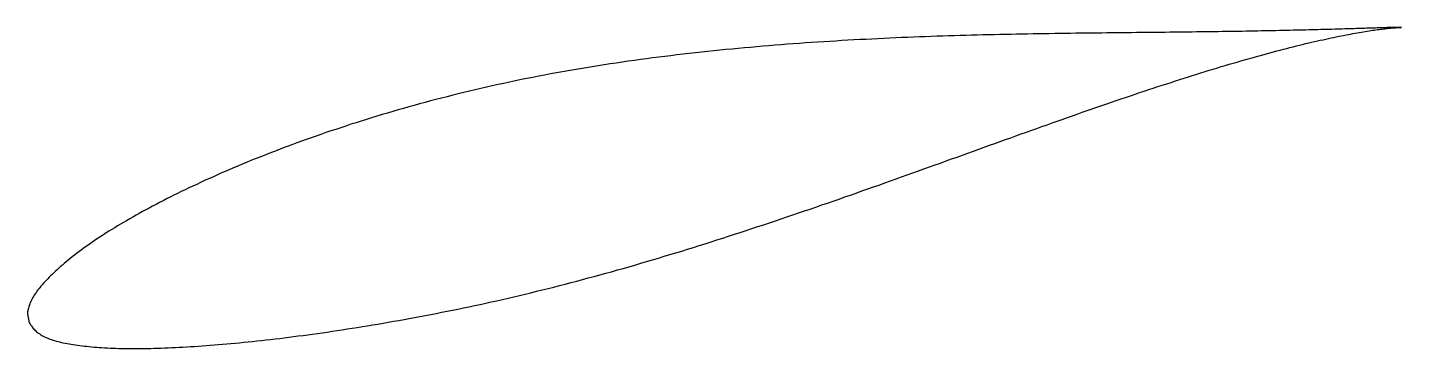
# Model space of a CAD drawing. Header units: metres. Extents: x -40 to 81, y -11 to 18.
import ezdxf

# ---------------------------------------------------------------- set-up
doc = ezdxf.new("R2010")
doc.units = ezdxf.units.M

msp = doc.modelspace()

# ---------------------------------------------------------------- linework, layer by layer
msp.add_lwpolyline([(81.41, 17.53), (81.41, 17.53), (81.4, 17.53), (81.39, 17.53), (81.37, 17.53), (81.35, 17.53), (81.32, 17.53), (81.29, 17.53), (81.25, 17.53), (81.21, 17.53), (81.16, 17.53), (81.11, 17.53), (81.06, 17.53), (81, 17.53), (80.93, 17.53), (80.86, 17.53), (80.79, 17.53), (80.71, 17.53), (80.63, 17.53), (80.54, 17.53), (80.44, 17.52), (80.34, 17.52), (80.24, 17.52), (80.13, 17.52), (80.02, 17.51), (79.9, 17.51), (79.78, 17.51), (79.66, 17.5), (79.53, 17.5), (79.39, 17.49), (79.25, 17.49), (79.11, 17.48), (78.96, 17.48), (78.8, 17.48), (78.64, 17.47), (78.48, 17.46), (78.31, 17.46), (78.14, 17.45), (77.96, 17.45), (77.78, 17.44), (77.59, 17.44), (77.4, 17.43), (77.21, 17.42), (77.01, 17.42), (76.8, 17.41), (76.6, 17.4), (76.38, 17.4), (76.16, 17.39), (75.94, 17.38), (75.72, 17.38), (75.49, 17.37), (75.25, 17.36), (75.01, 17.36), (74.77, 17.35), (74.52, 17.34), (74.27, 17.34), (74.01, 17.33), (73.75, 17.32), (73.48, 17.32), (73.21, 17.31), (72.94, 17.3), (72.66, 17.3), (72.38, 17.29), (72.09, 17.28), (71.8, 17.28), (71.51, 17.27), (71.21, 17.26), (70.91, 17.26), (70.6, 17.25), (70.29, 17.24), (69.97, 17.24), (69.66, 17.23), (69.33, 17.23), (69.01, 17.22), (68.67, 17.21), (68.34, 17.21), (68, 17.2), (67.66, 17.2), (67.31, 17.19), (66.96, 17.19), (66.61, 17.18), (66.25, 17.18), (65.89, 17.17), (65.53, 17.17), (65.16, 17.16), (64.79, 17.16), (64.41, 17.15), (64.03, 17.15), (63.65, 17.14), (63.26, 17.14), (62.87, 17.13), (62.48, 17.13), (62.08, 17.12), (61.69, 17.12), (61.28, 17.11), (60.88, 17.11), (60.47, 17.1), (60.05, 17.1), (59.64, 17.09), (59.22, 17.09), (58.8, 17.09), (58.37, 17.08), (57.94, 17.08), (57.51, 17.07), (57.08, 17.07), (56.64, 17.06), (56.2, 17.06), (55.75, 17.05), (55.31, 17.05), (54.86, 17.04), (54.41, 17.04), (53.95, 17.03), (53.49, 17.03), (53.03, 17.02), (52.57, 17.02), (52.11, 17.01), (51.64, 17), (51.17, 17), (50.7, 16.99), (50.22, 16.98), (49.74, 16.97), (49.26, 16.97), (48.78, 16.96), (48.3, 16.95), (47.81, 16.94), (47.32, 16.93), (46.83, 16.92), (46.34, 16.91), (45.84, 16.9), (45.34, 16.89), (44.84, 16.88), (44.34, 16.87), (43.84, 16.85), (43.34, 16.84), (42.83, 16.83), (42.32, 16.81), (41.81, 16.8), (41.3, 16.78), (40.78, 16.76), (40.27, 16.75), (39.75, 16.73), (39.23, 16.71), (38.72, 16.69), (38.19, 16.67), (37.67, 16.65), (37.15, 16.63), (36.62, 16.61), (36.1, 16.58), (35.57, 16.56), (35.04, 16.54), (34.51, 16.51), (33.98, 16.48), (33.45, 16.46), (32.92, 16.43), (32.38, 16.4), (31.85, 16.37), (31.31, 16.33), (30.78, 16.3), (30.24, 16.27), (29.7, 16.23), (29.16, 16.2), (28.63, 16.16), (28.09, 16.12), (27.55, 16.08), (27.01, 16.04), (26.47, 16), (25.92, 15.96), (25.38, 15.91), (24.84, 15.87), (24.3, 15.82), (23.76, 15.77), (23.22, 15.72), (22.67, 15.67), (22.13, 15.62), (21.59, 15.57), (21.05, 15.52), (20.5, 15.46), (19.96, 15.4), (19.42, 15.35), (18.88, 15.29), (18.34, 15.23), (17.79, 15.16), (17.25, 15.1), (16.71, 15.03), (16.17, 14.97), (15.63, 14.9), (15.09, 14.83), (14.55, 14.76), (14.02, 14.69), (13.48, 14.61), (12.94, 14.54), (12.41, 14.46), (11.87, 14.38), (11.34, 14.3), (10.8, 14.22), (10.27, 14.14), (9.74, 14.05), (9.21, 13.96), (8.68, 13.88), (8.15, 13.79), (7.63, 13.7), (7.1, 13.6), (6.58, 13.51), (6.05, 13.41), (5.53, 13.31), (5.01, 13.21), (4.49, 13.11), (3.97, 13.01), (3.46, 12.91), (2.94, 12.8), (2.43, 12.69), (1.92, 12.58), (1.41, 12.47), (0.9, 12.36), (0.39, 12.25), (-0.11, 12.13), (-0.62, 12.01), (-1.12, 11.89), (-1.62, 11.77), (-2.12, 11.65), (-2.61, 11.53), (-3.1, 11.4), (-3.6, 11.28), (-4.09, 11.15), (-4.57, 11.02), (-5.06, 10.89), (-5.54, 10.76), (-6.02, 10.63), (-6.5, 10.49), (-6.98, 10.36), (-7.45, 10.22), (-7.92, 10.09), (-8.39, 9.95), (-8.86, 9.81), (-9.33, 9.67), (-9.79, 9.52), (-10.25, 9.38), (-10.71, 9.24), (-11.16, 9.09), (-11.62, 8.95), (-12.07, 8.8), (-12.51, 8.65), (-12.96, 8.5), (-13.4, 8.36), (-13.84, 8.21), (-14.28, 8.06), (-14.71, 7.91), (-15.14, 7.75), (-15.57, 7.6), (-16, 7.45), (-16.42, 7.3), (-16.84, 7.14), (-17.26, 6.99), (-17.67, 6.83), (-18.08, 6.67), (-18.49, 6.52), (-18.89, 6.36), (-19.29, 6.2), (-19.69, 6.04), (-20.09, 5.89), (-20.48, 5.73), (-20.87, 5.57), (-21.26, 5.41), (-21.64, 5.25), (-22.02, 5.09), (-22.39, 4.93), (-22.77, 4.77), (-23.14, 4.61), (-23.5, 4.44), (-23.86, 4.28), (-24.22, 4.12), (-24.58, 3.96), (-24.93, 3.8), (-25.28, 3.63), (-25.63, 3.47), (-25.97, 3.31), (-26.31, 3.15), (-26.64, 2.99), (-26.97, 2.82), (-27.3, 2.66), (-27.62, 2.5), (-27.94, 2.34), (-28.26, 2.18), (-28.57, 2.02), (-28.88, 1.85), (-29.18, 1.69), (-29.48, 1.53), (-29.78, 1.37), (-30.08, 1.21), (-30.37, 1.05), (-30.65, 0.89), (-30.93, 0.73), (-31.21, 0.57), (-31.48, 0.41), (-31.75, 0.26), (-32.02, 0.1), (-32.28, -0.06), (-32.54, -0.22), (-32.8, -0.37), (-33.05, -0.53), (-33.29, -0.68), (-33.53, -0.84), (-33.77, -0.99), (-34, -1.15), (-34.23, -1.3), (-34.46, -1.46), (-34.68, -1.61), (-34.9, -1.76), (-35.11, -1.91), (-35.32, -2.06), (-35.52, -2.21), (-35.72, -2.36), (-35.92, -2.51), (-36.11, -2.66), (-36.3, -2.8), (-36.48, -2.95), (-36.66, -3.1), (-36.83, -3.24), (-37, -3.38), (-37.17, -3.52), (-37.33, -3.66), (-37.49, -3.8), (-37.64, -3.94), (-37.79, -4.08), (-37.94, -4.21), (-38.08, -4.35), (-38.21, -4.48), (-38.34, -4.61), (-38.47, -4.74), (-38.59, -4.87), (-38.71, -5), (-38.83, -5.12), (-38.94, -5.25), (-39.04, -5.37), (-39.14, -5.49), (-39.24, -5.61), (-39.33, -5.73), (-39.42, -5.85), (-39.5, -5.96), (-39.58, -6.08), (-39.66, -6.19), (-39.73, -6.3), (-39.79, -6.41), (-39.85, -6.52), (-39.91, -6.63), (-39.96, -6.74), (-40.01, -6.84), (-40.05, -6.95), (-40.09, -7.05), (-40.12, -7.14), (-40.15, -7.24), (-40.18, -7.33), (-40.2, -7.42), (-40.22, -7.51), (-40.23, -7.59), (-40.25, -7.66), (-40.25, -7.73), (-40.26, -7.78), (-40.26, -7.83), (-40.26, -7.86), (-40.1, -8.63), (-40.09, -8.64), (-40.08, -8.66), (-40.06, -8.68), (-40.04, -8.72), (-40, -8.78), (-39.96, -8.85), (-39.92, -8.92), (-39.86, -8.99), (-39.81, -9.07), (-39.75, -9.14), (-39.68, -9.22), (-39.61, -9.29), (-39.53, -9.36), (-39.45, -9.43), (-39.37, -9.5), (-39.28, -9.57), (-39.18, -9.63), (-39.08, -9.7), (-38.98, -9.76), (-38.88, -9.82), (-38.76, -9.88), (-38.65, -9.93), (-38.53, -9.98), (-38.41, -10.04), (-38.28, -10.08), (-38.14, -10.13), (-38.01, -10.18), (-37.87, -10.22), (-37.72, -10.26), (-37.57, -10.3), (-37.42, -10.34), (-37.26, -10.38), (-37.09, -10.41), (-36.93, -10.45), (-36.76, -10.48), (-36.58, -10.51), (-36.4, -10.54), (-36.22, -10.57), (-36.03, -10.6), (-35.83, -10.63), (-35.64, -10.65), (-35.43, -10.68), (-35.23, -10.7), (-35.02, -10.72), (-34.8, -10.75), (-34.58, -10.77), (-34.36, -10.79), (-34.13, -10.8), (-33.9, -10.82), (-33.67, -10.84), (-33.43, -10.85), (-33.18, -10.87), (-32.93, -10.88), (-32.68, -10.89), (-32.43, -10.9), (-32.17, -10.91), (-31.9, -10.91), (-31.63, -10.92), (-31.36, -10.92), (-31.09, -10.92), (-30.81, -10.92), (-30.52, -10.92), (-30.24, -10.92), (-29.95, -10.92), (-29.65, -10.91), (-29.35, -10.91), (-29.05, -10.9), (-28.74, -10.89), (-28.43, -10.88), (-28.12, -10.87), (-27.8, -10.86), (-27.48, -10.84), (-27.16, -10.83), (-26.83, -10.81), (-26.5, -10.79), (-26.16, -10.77), (-25.82, -10.75), (-25.48, -10.73), (-25.13, -10.71), (-24.78, -10.68), (-24.43, -10.66), (-24.07, -10.63), (-23.71, -10.6), (-23.35, -10.57), (-22.98, -10.54), (-22.61, -10.51), (-22.24, -10.48), (-21.87, -10.44), (-21.49, -10.41), (-21.1, -10.37), (-20.72, -10.33), (-20.33, -10.29), (-19.94, -10.25), (-19.54, -10.2), (-19.15, -10.16), (-18.74, -10.12), (-18.34, -10.07), (-17.93, -10.02), (-17.52, -9.97), (-17.11, -9.92), (-16.7, -9.87), (-16.28, -9.81), (-15.86, -9.76), (-15.44, -9.7), (-15.01, -9.64), (-14.58, -9.58), (-14.15, -9.52), (-13.72, -9.46), (-13.28, -9.39), (-12.84, -9.33), (-12.4, -9.26), (-11.95, -9.19), (-11.51, -9.12), (-11.06, -9.05), (-10.61, -8.98), (-10.16, -8.9), (-9.7, -8.83), (-9.24, -8.75), (-8.78, -8.67), (-8.32, -8.59), (-7.86, -8.51), (-7.39, -8.43), (-6.92, -8.34), (-6.45, -8.26), (-5.98, -8.17), (-5.51, -8.08), (-5.03, -7.99), (-4.55, -7.9), (-4.07, -7.81), (-3.59, -7.71), (-3.11, -7.62), (-2.62, -7.52), (-2.14, -7.42), (-1.65, -7.32), (-1.16, -7.22), (-0.67, -7.11), (-0.18, -7.01), (0.32, -6.9), (0.81, -6.79), (1.31, -6.68), (1.81, -6.57), (2.31, -6.45), (2.81, -6.33), (3.31, -6.22), (3.81, -6.1), (4.31, -5.98), (4.82, -5.85), (5.32, -5.73), (5.83, -5.6), (6.34, -5.47), (6.85, -5.35), (7.36, -5.21), (7.87, -5.08), (8.38, -4.95), (8.89, -4.81), (9.4, -4.67), (9.92, -4.54), (10.43, -4.39), (10.94, -4.25), (11.46, -4.11), (11.97, -3.96), (12.49, -3.82), (13.01, -3.67), (13.52, -3.52), (14.04, -3.37), (14.56, -3.22), (15.08, -3.06), (15.6, -2.91), (16.11, -2.75), (16.63, -2.6), (17.15, -2.44), (17.67, -2.28), (18.19, -2.12), (18.71, -1.96), (19.23, -1.8), (19.75, -1.63), (20.27, -1.47), (20.78, -1.3), (21.3, -1.14), (21.82, -0.97), (22.34, -0.8), (22.86, -0.63), (23.38, -0.46), (23.89, -0.29), (24.41, -0.12), (24.93, 0.05), (25.45, 0.22), (25.96, 0.4), (26.48, 0.57), (26.99, 0.74), (27.51, 0.92), (28.02, 1.09), (28.54, 1.27), (29.05, 1.44), (29.56, 1.62), (30.07, 1.8), (30.58, 1.97), (31.09, 2.15), (31.6, 2.33), (32.11, 2.51), (32.62, 2.68), (33.13, 2.86), (33.63, 3.04), (34.14, 3.22), (34.64, 3.4), (35.14, 3.57), (35.65, 3.75), (36.15, 3.93), (36.65, 4.11), (37.14, 4.29), (37.64, 4.46), (38.14, 4.64), (38.63, 4.82), (39.12, 5), (39.61, 5.17), (40.11, 5.35), (40.59, 5.52), (41.08, 5.7), (41.57, 5.88), (42.05, 6.05), (42.54, 6.22), (43.02, 6.4), (43.5, 6.57), (43.97, 6.74), (44.45, 6.92), (44.93, 7.09), (45.4, 7.26), (45.87, 7.43), (46.34, 7.6), (46.81, 7.76), (47.27, 7.93), (47.74, 8.1), (48.2, 8.26), (48.66, 8.43), (49.12, 8.59), (49.57, 8.75), (50.03, 8.91), (50.48, 9.08), (50.93, 9.24), (51.37, 9.39), (51.82, 9.55), (52.26, 9.71), (52.7, 9.86), (53.14, 10.02), (53.58, 10.17), (54.01, 10.32), (54.44, 10.47), (54.87, 10.62), (55.3, 10.76), (55.73, 10.91), (56.15, 11.06), (56.57, 11.2), (56.98, 11.34), (57.4, 11.48), (57.81, 11.62), (58.22, 11.76), (58.62, 11.89), (59.03, 12.03), (59.43, 12.16), (59.83, 12.29), (60.22, 12.42), (60.62, 12.55), (61.01, 12.67), (61.39, 12.8), (61.78, 12.92), (62.16, 13.04), (62.54, 13.16), (62.91, 13.28), (63.28, 13.4), (63.65, 13.51), (64.02, 13.63), (64.38, 13.74), (64.74, 13.85), (65.1, 13.95), (65.45, 14.06), (65.8, 14.17), (66.15, 14.27), (66.49, 14.37), (66.84, 14.47), (67.17, 14.57), (67.51, 14.66), (67.84, 14.76), (68.17, 14.85), (68.49, 14.94), (68.81, 15.03), (69.13, 15.12), (69.44, 15.2), (69.75, 15.29), (70.06, 15.37), (70.36, 15.45), (70.66, 15.53), (70.95, 15.6), (71.25, 15.68), (71.53, 15.75), (71.82, 15.83), (72.1, 15.9), (72.38, 15.96), (72.65, 16.03), (72.92, 16.1), (73.19, 16.16), (73.45, 16.22), (73.71, 16.28), (73.96, 16.34), (74.21, 16.4), (74.46, 16.45), (74.7, 16.5), (74.94, 16.56), (75.17, 16.61), (75.4, 16.65), (75.63, 16.7), (75.85, 16.75), (76.07, 16.79), (76.28, 16.83), (76.5, 16.87), (76.7, 16.91), (76.9, 16.95), (77.1, 16.99), (77.29, 17.02), (77.48, 17.06), (77.67, 17.09), (77.85, 17.12), (78.03, 17.15), (78.2, 17.18), (78.37, 17.21), (78.53, 17.23), (78.69, 17.26), (78.84, 17.28), (78.99, 17.3), (79.14, 17.32), (79.28, 17.34), (79.42, 17.36), (79.55, 17.38), (79.68, 17.39), (79.8, 17.41), (79.92, 17.42), (80.04, 17.44), (80.15, 17.45), (80.25, 17.46), (80.36, 17.47), (80.45, 17.48), (80.54, 17.49), (80.63, 17.5), (80.72, 17.5), (80.79, 17.51), (80.87, 17.51), (80.94, 17.52), (81, 17.52), (81.06, 17.52), (81.12, 17.53), (81.17, 17.53), (81.21, 17.53), (81.25, 17.53), (81.29, 17.53), (81.32, 17.53), (81.35, 17.53), (81.37, 17.53), (81.39, 17.53), (81.4, 17.53), (81.41, 17.53), (81.41, 17.53)], close=True)

doc.saveas('drawing.dxf')
